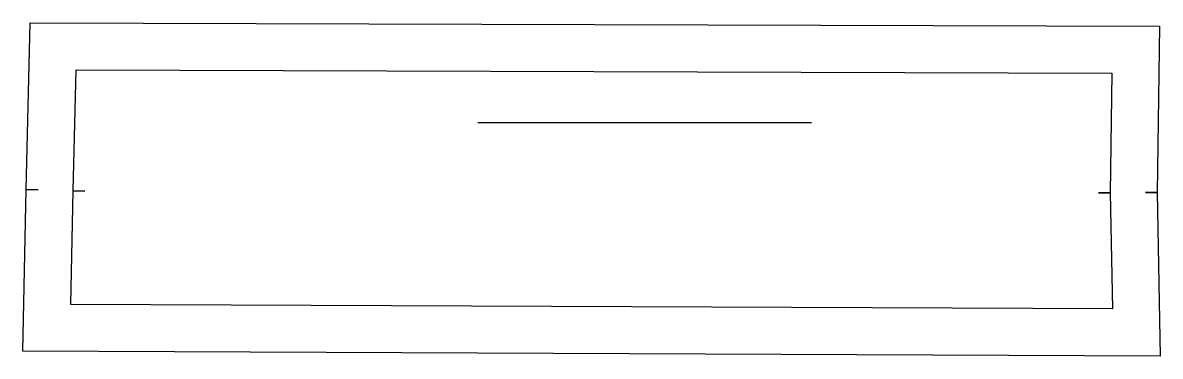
# Model space of a CAD drawing. Header units: inches. Extents: x 0 to 9.52, y 0 to 2.79.
import ezdxf

# ---------------------------------------------------------------- set-up
doc = ezdxf.new("R2010")
doc.units = ezdxf.units.IN

msp = doc.modelspace()

# ---------------------------------------------------------------- linework, layer by layer
at = {"layer": 'T001L001'}
for points in [[(0.063, 2.788), (9.518, 2.761), (9.498, 1.368), (9.4, 1.368), (9.498, 1.368), (9.524, 0), (0, 0.041), (0.029, 1.393), (0.128, 1.391), (0.029, 1.393), (0.063, 2.788)], [(0.447, 2.394), (9.118, 2.368), (9.105, 1.367), (9.006, 1.367), (9.105, 1.367), (9.123, 0.395), (0.402, 0.433), (0.423, 1.384), (0.521, 1.381), (0.423, 1.384), (0.447, 2.394)], [(3.809, 1.953), (6.603, 1.953)]]:
    msp.add_lwpolyline(points, dxfattribs=at)

doc.saveas('drawing.dxf')
